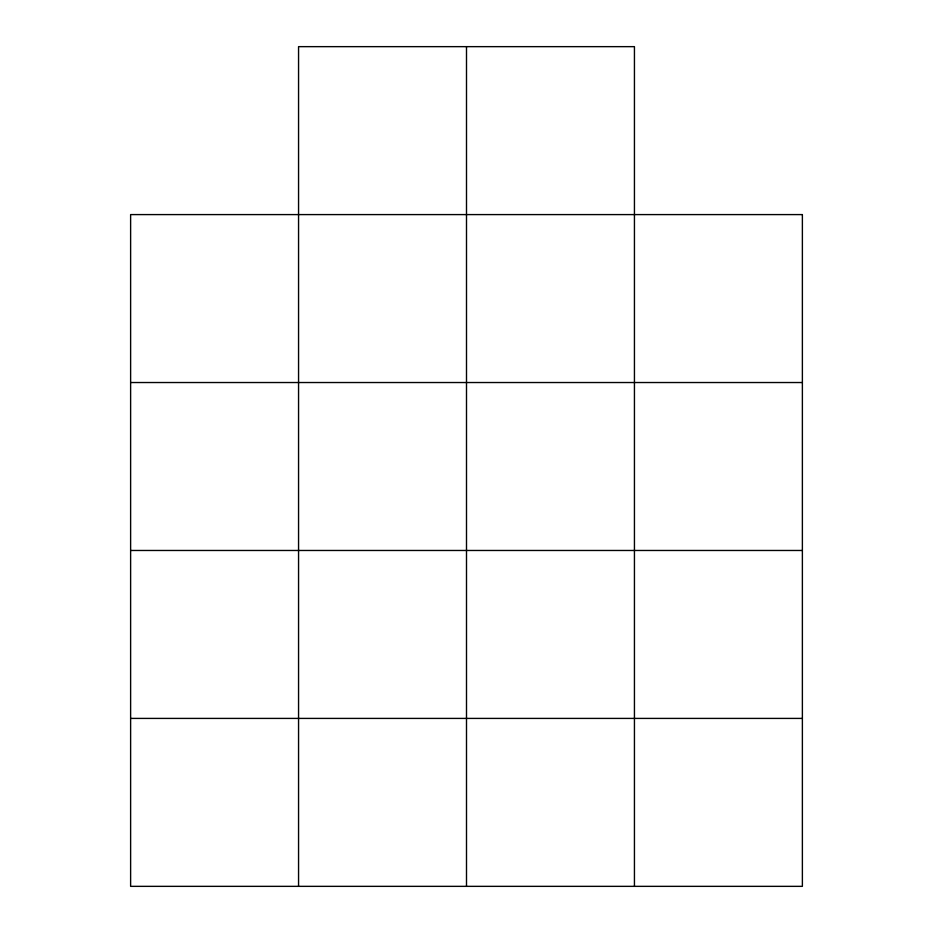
<?xml version="1.0" encoding="UTF-8"?>
<svg xmlns="http://www.w3.org/2000/svg" width="933" height="933" viewBox="0 0 933 933"><rect width="100%" height="100%" fill="white"/><g stroke="black" fill="none" stroke-linecap="round" stroke-linejoin="round"><path stroke-width="1.4" d="M130.62 382.53L802.38 382.53M130.62 550.47L802.38 550.47M130.62 718.41L802.38 718.41M634.44 886.35L634.44 46.65L298.56 46.65L298.56 886.35M466.5 46.65L466.5 886.35M802.38 214.59L130.62 214.59L130.62 886.35L802.38 886.35L802.38 214.59"/></g></svg>
